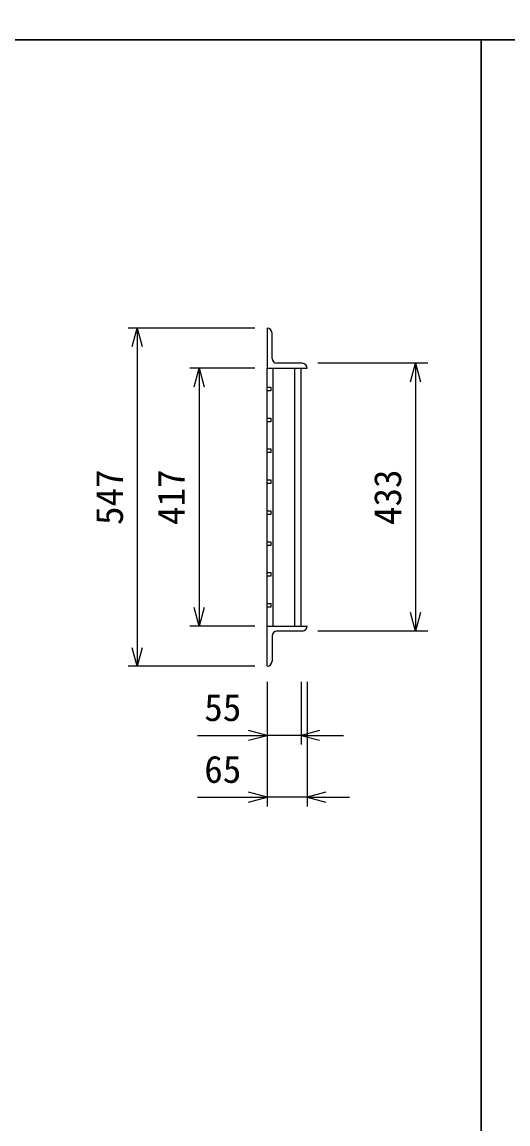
# Model space of a CAD drawing. Units: millimetres, scale not verified. Extents: x -25200 to 25200, y -8910 to 8910.
# Drawn here: x -7960 to -7174, y -3532 to -1750 of the extents above; entities that cross this region are included whole.
import ezdxf
from ezdxf.enums import TextEntityAlignment as Align

# ---------------------------------------------------------------- set-up
doc = ezdxf.new("R2010")
doc.units = ezdxf.units.MM
doc.header["$LTSCALE"] = 30
for name, color, linetype, lineweight in [('0-0_DIM', 7, 'Continuous', 25), ('0-2_HATCH', 6, 'Continuous', 25), ('0-6_TXT', 7, 'Continuous', 25)]:
    doc.layers.add(name, color=color, linetype=linetype, lineweight=lineweight)
doc.styles.add('ＭＳ ゴシック', font='')
doc.styles.get('ＭＳ ゴシック').set_extended_font_data('MS Gothic')

msp = doc.modelspace()

# ---------------------------------------------------------------- linework, layer by layer
at = {"layer": '0-0_DIM'}
for p, q in [((-7583.18, -2245.01), (-7788.18, -2245.01)), ((-7773.18, -2245.01), (-7773.18, -2792.01)), ((-7583.18, -2310.01), (-7688.18, -2310.01)), ((-7673.18, -2310.01), (-7673.18, -2727.01)), ((-7303.1, -2302.01), (-7481.18, -2302.01)), ((-7323.1, -2302.01), (-7323.1, -2735.01)), ((-7583.18, -2727.01), (-7688.18, -2727.01)), ((-7303.1, -2735.01), (-7481.18, -2735.01)), ((-7583.18, -2792.01), (-7788.18, -2792.01)), ((-7563.18, -2817.23), (-7563.18, -3018.82)), ((-7508.18, -2817.23), (-7508.18, -2918.82)), ((-7498.18, -2817.23), (-7498.18, -3018.82)), ((-7675.79, -2903.82), (-7563.18, -2903.82)), ((-7508.18, -2903.82), (-7563.18, -2903.82)), ((-7508.18, -2903.82), (-7439.71, -2903.82)), ((-7675.79, -3003.82), (-7563.18, -3003.82)), ((-7498.18, -3003.82), (-7563.18, -3003.82)), ((-7498.18, -3003.82), (-7429.71, -3003.82))]:
    msp.add_line(p, q, dxfattribs=at)
for points in [[(-7781.22, -2275.01), (-7773.18, -2245.01), (-7765.14, -2275.01)], [(-7681.22, -2340.01), (-7673.18, -2310.01), (-7665.14, -2340.01)], [(-7331.14, -2332.01), (-7323.1, -2302.01), (-7315.07, -2332.01)], [(-7665.14, -2697.01), (-7673.18, -2727.01), (-7681.22, -2697.01)], [(-7315.07, -2705.01), (-7323.1, -2735.01), (-7331.14, -2705.01)], [(-7765.14, -2762.01), (-7773.18, -2792.01), (-7781.22, -2762.01)], [(-7593.18, -2911.85), (-7563.18, -2903.82), (-7593.18, -2895.78)], [(-7478.18, -2895.78), (-7508.18, -2903.82), (-7478.18, -2911.85)], [(-7593.18, -3011.85), (-7563.18, -3003.82), (-7593.18, -2995.78)], [(-7468.18, -2995.78), (-7498.18, -3003.82), (-7468.18, -3011.85)]]:
    msp.add_lwpolyline(points, dxfattribs=at)
at = {"layer": '0-2_HATCH'}
for p, q in [((-7563.18, -2245.01), (-7563.18, -2310.01)), ((-7555.18, -2294.01), (-7555.18, -2253.01)), ((-7563.18, -2727.01), (-7563.18, -2310.01)), ((-7563.18, -2310.01), (-7498.18, -2310.01)), ((-7553.18, -2727.01), (-7553.18, -2310.01)), ((-7506.18, -2302.01), (-7547.18, -2302.01)), ((-7518.18, -2727.01), (-7518.18, -2310.01)), ((-7508.18, -2727.01), (-7508.18, -2310.01)), ((-7563.18, -2727.01), (-7498.18, -2727.01)), ((-7563.18, -2792.01), (-7563.18, -2727.01)), ((-7555.18, -2743.01), (-7555.18, -2784.01)), ((-7506.18, -2735.01), (-7547.18, -2735.01))]:
    msp.add_line(p, q, dxfattribs=at)
for points in [[(-7563.18, -2346.51), (-7563.18, -2340.51), (-7557.18, -2340.51), (-7557.18, -2346.51)], [(-7563.18, -2396.51), (-7563.18, -2390.51), (-7557.18, -2390.51), (-7557.18, -2396.51)], [(-7563.18, -2446.51), (-7563.18, -2440.51), (-7557.18, -2440.51), (-7557.18, -2446.51)], [(-7563.18, -2496.51), (-7563.18, -2490.51), (-7557.18, -2490.51), (-7557.18, -2496.51)], [(-7563.18, -2546.51), (-7563.18, -2540.51), (-7557.18, -2540.51), (-7557.18, -2546.51)], [(-7563.18, -2596.51), (-7563.18, -2590.51), (-7557.18, -2590.51), (-7557.18, -2596.51)], [(-7563.18, -2646.51), (-7563.18, -2640.51), (-7557.18, -2640.51), (-7557.18, -2646.51)], [(-7563.18, -2696.51), (-7563.18, -2690.51), (-7557.18, -2690.51), (-7557.18, -2696.51)]]:
    msp.add_lwpolyline(points, close=True, dxfattribs=at)
for centre, start, end in [((-7563.18, -2253.01), 0, 90), ((-7547.18, -2294.01), 180, 270), ((-7506.18, -2310.01), 0, 90), ((-7506.18, -2727.01), 270, 0), ((-7547.18, -2743.01), 90, 180), ((-7563.18, -2784.01), 270, 0)]:
    msp.add_arc(centre, 8, start, end, dxfattribs=at)
at = {"layer": '0-6_TXT'}
for points in [[(-9316.68, -1778.68), (-5116.68, -1778.68), (-5116.68, -1618.68), (-9316.68, -1618.68)], [(-9316.68, -7188.51), (-7216.68, -7188.51), (-7216.68, -1778.68), (-9316.68, -1778.68)], [(-7216.68, -7188.51), (-5116.68, -7188.51), (-5116.68, -1778.68), (-7216.68, -1778.68)]]:
    msp.add_lwpolyline(points, close=True, dxfattribs=at)

# ---------------------------------------------------------------- texts
at = {"layer": '0-0_DIM', "style": 'ＭＳ ゴシック'}
for s, p in [('547', (-7783.18, -2563.51)), ('417', (-7683.18, -2563.51)), ('433', (-7333.1, -2563.51))]:
    msp.add_text(s, height=43.99, rotation=90, dxfattribs=at).set_placement(p, align=Align.BOTTOM_LEFT)
for s, p in [('55', (-7664.81, -2893.82)), ('65', (-7664.81, -2993.82))]:
    msp.add_text(s, height=43.99, dxfattribs=at).set_placement(p, align=Align.BOTTOM_LEFT)

doc.saveas('drawing.dxf')
